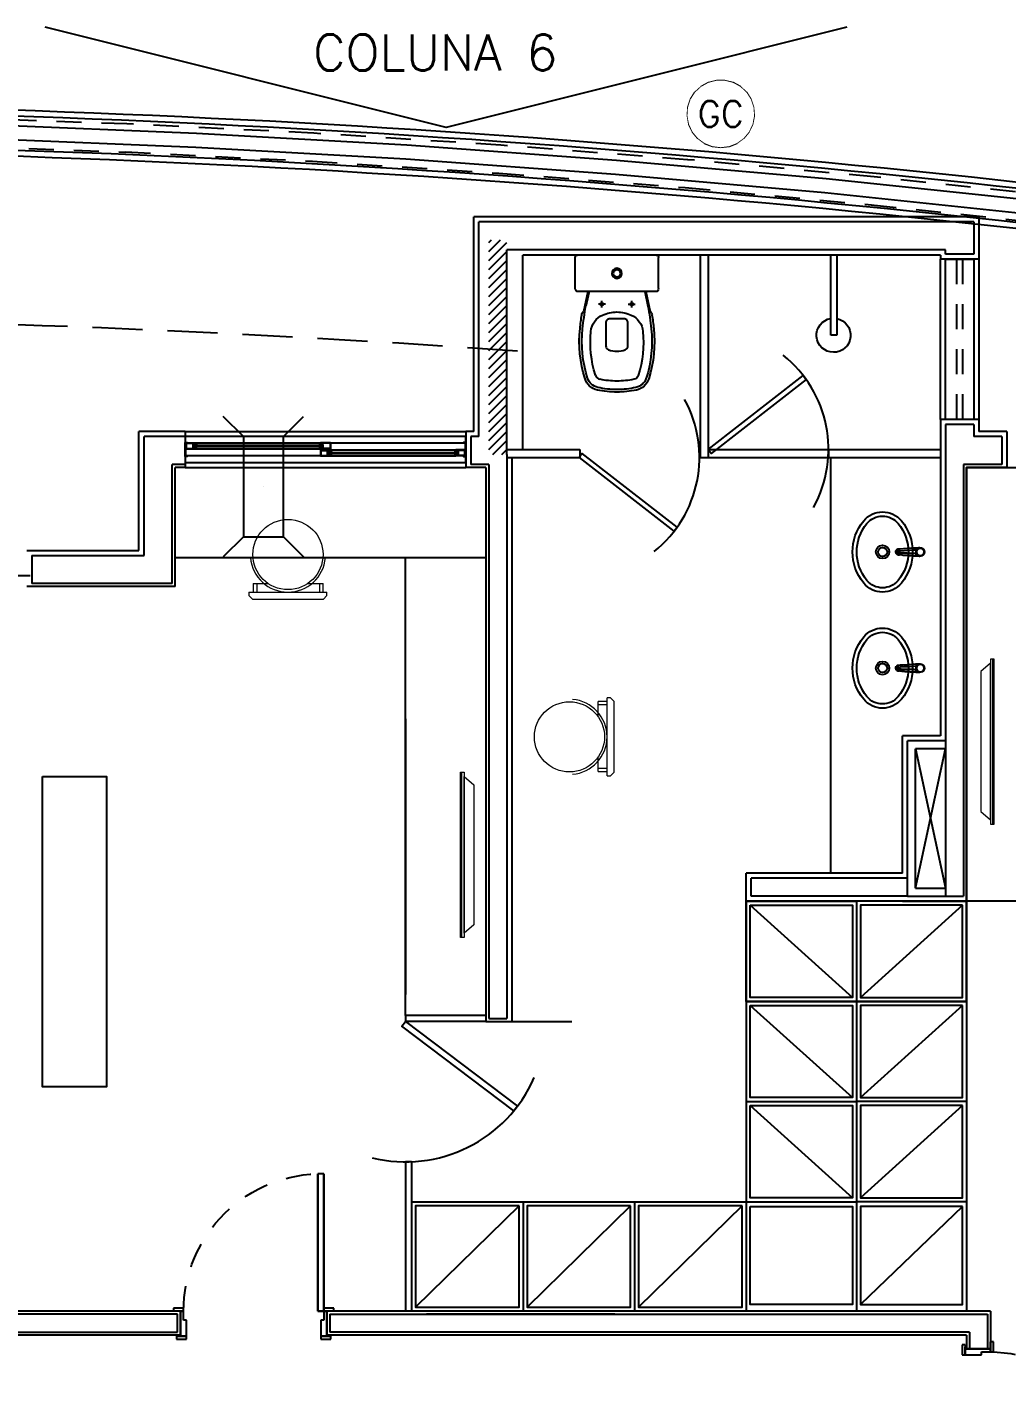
# Model space of a CAD drawing. Header units: millimetres. Extents: x 188.6 to 263.2, y 40.1 to 120.1.
# Drawn here: x 236.95 to 241.84, y 92.05 to 98.85 of the extents above; entities that cross this region are included whole.
import ezdxf
from ezdxf.enums import TextEntityAlignment as Align

# ---------------------------------------------------------------- set-up
doc = ezdxf.new("R2010")
doc.units = ezdxf.units.MM
doc.set_wipeout_variables(frame=1)
for name, pattern in [('_XREF_APTOS 605 E 606_R01$0$HIDDEN2', [0.1875, 0.125, -0.0625]), ('_XREF_APTOS 605 E 606_R01$0$XREF-TIPO$0$HIDDEN2', [0.1875, 0.125, -0.0625]), ('HIDDEN', [0.375, 0.25, -0.125]), ('HIDDEN2', [0.1875, 0.125, -0.0625])]:
    doc.linetypes.add(name, pattern=pattern)
doc.layers.add('_XREF_APTOS 605 E 606_R01$0$L-MC-LAYOUT', color=8, linetype='Continuous', lineweight=5)
for name, color, linetype in [('ARQ', 8, 'Continuous'), ('ARQ-BASE', 8, 'Continuous'), ('ESTR-PILARES', 11, 'Continuous'), ('ESTR-VIGAS', 11, 'HIDDEN2'), ('ESTRUTURA', 7, 'Continuous'), ('INC-TEXTO', 7, 'Continuous')]:
    doc.layers.add(name, color=color, linetype=linetype)
doc.styles.add('MC-ROMANS', font='romans')
doc.styles.add('ROMANS', font='ROMANS.SHX', dxfattribs={"height": 0.15})

# ---------------------------------------------------------------- blocks, each defined once
blk = doc.blocks.new('COBERTURA_29-09-2016')
at = {"layer": 'ESTR-PILARES', "linetype": 'Continuous'}
for p, q in [((31.35, 10.43), (31.25, 10.53)), ((31.55, 10.43), (31.65, 10.53)), ((31.45, 10.18), (31.45, 10.18)), ((31.35, 9.93), (31.25, 9.83)), ((31.55, 9.93), (31.65, 9.83))]:
    blk.add_line(p, q, dxfattribs=at)
blk.add_lwpolyline([(31.35, 9.93), (31.55, 9.93), (31.55, 10.43), (31.35, 10.43), (31.35, 9.93)], dxfattribs=at)
at = {"layer": 'ESTR-VIGAS'}
for points in [[(30.7678, 11.9903), (29.8347, 12.0233)], [(30.7688, 11.9903), (30.7678, 11.9903)], [(31.7015, 11.9441), (30.7688, 11.9903)], [(31.7024, 11.944), (31.7015, 11.9441)], [(32.6343, 11.8847), (31.7024, 11.944)], [(29.8297, 11.8834), (30.7629, 11.8504)], [(30.7619, 11.8505), (31.6945, 11.8043)], [(30.7619, 11.8505), (30.7629, 11.8504)], [(32.6353, 11.8846), (32.6343, 11.8847)], [(33.5662, 11.8121), (32.6353, 11.8846)], [(31.6935, 11.8043), (32.6254, 11.745)], [(31.6935, 11.8043), (31.6945, 11.8043)], [(33.5672, 11.812), (33.5662, 11.8121)], [(34.497, 11.7263), (33.5672, 11.812)], [(32.6244, 11.745), (33.5554, 11.6725)], [(32.6244, 11.745), (32.6254, 11.745)], [(34.498, 11.7262), (34.497, 11.7263)], [(35.4265, 11.6274), (34.498, 11.7262)], [(33.5544, 11.6726), (34.4842, 11.5869)], [(33.5544, 11.6726), (33.5554, 11.6725)], [(34.4832, 11.587), (35.4117, 11.4882)], [(34.4832, 11.587), (34.4842, 11.5869)]]:
    blk.add_lwpolyline(points, dxfattribs=at)
blk = doc.blocks.new('_XREF_APTOS 605 E 606_R01$0$XREF-TIPO$0$A$C433F3541')
at = {"layer": 'ARQ-BASE'}
for p, q in [((0.05, 0.14), (0.05, 0.825)), ((0.05, 0.825), (0.05, 0.14)), ((0.05, 0.825), (0.08, 0.825)), ((0.08, 0.825), (0.08, 0.14)), ((0.08, 0.14), (0.08, 0.825)), ((0, 0.155), (0.05, 0.155)), ((0, 0.14), (0, 0.155)), ((0, 0.14), (0.05, 0.14)), ((0.05, 0.14), (0.035, 0.14)), ((0.035, 0.015), (0.035, 0.14)), ((0.08, 0.14), (0.05, 0.14)), ((0.05, 0.14), (0.08, 0.14)), ((0.05, 0.14), (0.05, 0.095)), ((0.75, 0.155), (0.8, 0.155)), ((0.75, 0.14), (0.75, 0.155)), ((0.765, 0.14), (0.75, 0.14)), ((0.75, 0.095), (0.75, 0.14)), ((0.75, 0.14), (0.8, 0.14)), ((0.765, 0.14), (0.765, 0.015)), ((0.8, 0.155), (0.8, 0.14)), ((0.05, 0.095), (0.065, 0.095)), ((0.065, 0.095), (0.065, 0.015)), ((0.735, 0.095), (0.75, 0.095)), ((0.735, 0.015), (0.735, 0.095)), ((0.015, 0), (0.015, 0.015)), ((0.065, 0.015), (0.015, 0.015)), ((0.065, 0), (0.015, 0)), ((0.035, 0.015), (0.065, 0.015)), ((0.065, 0.015), (0.065, 0)), ((0.735, 0), (0.735, 0.015)), ((0.735, 0.015), (0.775, 0.015)), ((0.785, 0.015), (0.735, 0.015)), ((0.785, 0), (0.735, 0)), ((0.785, 0.015), (0.785, 0))]:
    blk.add_line(p, q, dxfattribs=at)
at = {"layer": 'ARQ-BASE', "color": 8, "linetype": '_XREF_APTOS 605 E 606_R01$0$XREF-TIPO$0$HIDDEN2'}
blk.add_arc((0.0627, 0.1378), 0.6873, 0.18482, 91.0562, dxfattribs=at)
blk = doc.blocks.new('_XREF_APTOS 605 E 606_R01$0$vasosanit')
at = {"layer": 'ARQ-BASE', "extrusion": (0, 0, -1)}
for p, q in [((217.5781, 108.4194), (217.5839, 108.4094)), ((217.6066, 108.3113), (217.5861, 108.4037)), ((217.6758, 108.3908), (217.6758, 108.3574)), ((217.8257, 108.3908), (217.8257, 108.3574)), ((217.8949, 108.3113), (217.9154, 108.4037)), ((217.9234, 108.4194), (217.9176, 108.4094)), ((217.612, 108.3113), (217.5958, 108.3838)), ((217.6941, 108.3738), (217.6592, 108.3738)), ((217.8074, 108.3738), (217.8423, 108.3738)), ((217.8895, 108.3113), (217.9057, 108.3838)), ((217.5428, 108.2963), (217.5428, 108.1404)), ((217.5578, 108.3113), (217.9436, 108.3113)), ((217.9586, 108.2963), (217.9586, 108.1404)), ((217.5548, 108.1284), (217.9466, 108.1284))]:
    blk.add_line(p, q, dxfattribs=at)
for points in [[(-217.7095, 108.6016, -0.323845), (-217.6958, 108.5826), (-217.6958, 108.4663, -0.414214), (-217.7158, 108.4463), (-217.7857, 108.4463, -0.414214), (-217.8057, 108.4663), (-217.8057, 108.5826, -0.000018), (-217.8057, 108.5826, -0.323824), (-217.792, 108.6016, -0.160379), (-217.7095, 108.6016, 0.160379)], [(-217.8221, 108.428, 0.105502), (-217.7507, 108.4128, 0.105502), (-217.6793, 108.428)]]:
    blk.add_lwpolyline(points, format="xyb", dxfattribs=at)
at = {"layer": 'ARQ-BASE'}
for centre in [(217.6758, 108.3738), (217.8257, 108.3738)]:
    blk.add_circle(centre, 0.007, dxfattribs=at)
at = {"layer": 'ARQ-BASE', "extrusion": (0, 0, -1)}
for radius in [0.025, 0.018]:
    blk.add_circle((-217.7507, 108.2199), radius, dxfattribs=at)
for centre, radius, start, end in [((-217.6707, 108.7211), 0.083, 17.51382, 77.82971), ((-217.7507, 108.3502), 0.4624, 77.83699, 90.00694), ((-217.7507, 108.3502), 0.4494, 77.83108, 90.00056), ((-217.7508, 108.3502), 0.4624, 89.99306, 102.16301), ((-217.7507, 108.3502), 0.4494, 89.99944, 102.16892), ((-217.8307, 108.7211), 0.083, 102.17029, 162.48618), ((-218.176, 108.5617), 0.6127, 353.72887, 17.51005), ((-218.1759, 108.5618), 0.5997, 353.73352, 17.5088), ((-217.6707, 108.7211), 0.07, 17.51059, 77.83198), ((-218.176, 108.5617), 0.5577, 354.6802, 17.50846), ((-217.6707, 108.7211), 0.028, 17.50659, 77.82794), ((-217.7507, 108.3502), 0.4074, 77.82907, 90.00016), ((-217.7507, 108.3502), 0.4074, 90.01189, 102.00805), ((-217.8307, 108.7211), 0.07, 102.16803, 162.48941), ((-217.3255, 108.5617), 0.5577, 162.62106, 185.3198), ((-217.3255, 108.5618), 0.5997, 162.49121, 186.26648), ((-217.3255, 108.5617), 0.6127, 162.48996, 186.27114), ((-219.0702, 108.6488), 1.5111, 351.52847, 354.17272), ((-219.0705, 108.6514), 1.4988, 349.71779, 354.04898), ((-217.7201, 108.5193), 0.0999, 294.08853, 354.67457), ((-217.7813, 108.5193), 0.0999, 185.32543, 245.91147), ((-216.431, 108.6514), 1.4988, 185.95102, 190.28221), ((-216.4294, 108.6493), 1.513, 185.84025, 188.47742), ((-217.5953, 108.4294), 0.02, 329.89809, 351.59013), ((-217.5666, 108.3994), 0.02, 149.92497, 167.63244), ((-217.9349, 108.3993), 0.0201, 12.54916, 30.10352), ((-217.9061, 108.4295), 0.02, 188.55648, 210.10796), ((-217.5578, 108.2963), 0.015, 359.99481, 90.00519), ((-217.9437, 108.2963), 0.015, 89.99481, 180.00519), ((-217.5548, 108.1404), 0.012, 270.00459, 359.99541), ((-217.9466, 108.1404), 0.012, 180.00459, 269.99541)]:
    blk.add_arc(centre, radius, start, end, dxfattribs=at)
at = {"layer": 'ARQ-BASE'}
blk.add_arc((217.8292, 108.7194), 0.03, 17.37894, 77.99195, dxfattribs=at)
blk = doc.blocks.new('_XREF_APTOS 605 E 606_R01$0$CHUVEIRO')
for p, q in [((216.39, 104.5199), (216.39, 104.9199)), ((216.39, 104.9199), (216.42, 104.9199)), ((216.42, 104.9199), (216.42, 104.5199))]:
    blk.add_line(p, q)
at = {"extrusion": (0, 0, -1)}
blk.add_ellipse((216.4058, 104.9204), major_axis=(-0.0851, 0), ratio=1, start_param=4.898771, end_param=10.827741, dxfattribs=at)
blk = doc.blocks.new('_XREF_APTOS 605 E 606_R01$0$A$C37A023DB')
at = {"layer": '_XREF_APTOS 605 E 606_R01$0$L-MC-LAYOUT', "color": 8}
blk.add_line((0.007, 0), (0.007, 0.8239), dxfattribs=at)
at = {"layer": '_XREF_APTOS 605 E 606_R01$0$L-MC-LAYOUT'}
for points in [[(0, 0), (0, 0.8239), (0.0175, 0.8239), (0.0175, 0)], [(0.0175, 0.021), (0.0175, 0.8029), (0.0665, 0.7609), (0.0665, 0.063)]]:
    blk.add_lwpolyline(points, close=True, dxfattribs=at)
blk = doc.blocks.new('_XREF_APTOS 605 E 606_R01$0$A$C4AC839CE')
at = {"layer": '_XREF_APTOS 605 E 606_R01$0$L-MC-LAYOUT'}
for p, q in [((0.0211, 0.0787), (0.0209, 0.0349)), ((0.0211, 0.0787), (0.0942, 0.0787)), ((0.0386, 0.0787), (0.0384, 0.0349)), ((0.2943, 0.0787), (0.3709, 0.0787)), ((0.3534, 0.0349), (0.3534, 0.0787)), ((0.3709, 0.0349), (0.3709, 0.0787)), ((0, 0.0349), (0.3886, 0.0349))]:
    blk.add_line(p, q, dxfattribs=at)
blk.add_lwpolyline([(0, 0.035), (0, 0.0175), (0.0175, 0), (0.3711, 0), (0.3886, 0.0175), (0.3886, 0.035)], dxfattribs=at)
blk.add_circle((0.1943, 0.2224), 0.1751, dxfattribs=at)
blk.add_arc((0.1943, 0.2224), 0.1875, 184.59885, 355.40115, dxfattribs=at)
blk = doc.blocks.new('_XREF_APTOS 605 E 606_R01$0$A$C2D591F4F')
at = {"layer": 'ARQ-BASE'}
for p, q in [((0.203, 0.1425), (0.197, 0.1425)), ((0.1865, 0.1318), (0.1865, 0.132)), ((0.2037, 0.1324), (0.1963, 0.1324)), ((0.1794, 0.0224), (0.1794, 0.0222)), ((0.1794, 0.0222), (0.1794, 0.0222)), ((0.1949, 0.0422), (0.2051, 0.0422)), ((0.1949, 0.0404), (0.1949, 0.0422)), ((0.2051, 0.0404), (0.1949, 0.0404)), ((0.2051, 0.0404), (0.2051, 0.0422)), ((0.2205, 0.0239), (0.2205, 0.0239)), ((0.2205, 0.0239), (0.2205, 0.0235))]:
    blk.add_line(p, q, dxfattribs=at)
for points in [[(0.3556, 0.3031, 0.358974), (0.0444, 0.3031, 0.471698), (0.0444, 0.1149, 0.358974), (0.3556, 0.1149, 0.471698)], [(0.3422, 0.2869, 0.358974), (0.0578, 0.2869, 0.471698), (0.0578, 0.1311, 0.358974), (0.3422, 0.1311, 0.471698)], [(0.2, 0.2315, 1), (0.2, 0.1865, 1)]]:
    blk.add_lwpolyline(points, format="xyb", close=True, dxfattribs=at)
blk.add_lwpolyline([(0.2335, 0.209, 336.274616), (0.2335, 0.2086)], format="xyb", dxfattribs=at)
for points in [[(0.1869, 0.1339, 0), (0.1869, 0.1339, 0), (0.1871, 0.1347, 0), (0.1875, 0.1356, 0), (0.1879, 0.1364, 0), (0.1885, 0.1374, 0), (0.1891, 0.1383, 0), (0.1899, 0.1391, 0), (0.1907, 0.1399, 0)], [(0.1963, 0.1324, 0), (0.1953, 0.1334, 0), (0.1943, 0.1345, 0), (0.1935, 0.1355, 0), (0.1926, 0.1365, 0), (0.192, 0.1375, 0), (0.1914, 0.1383, 0), (0.191, 0.1389, 0), (0.1907, 0.1394, 0), (0.1906, 0.1398, 0), (0.1907, 0.1399, 0)], [(0.1907, 0.1399, 0), (0.1911, 0.1402, 0), (0.1914, 0.1406, 0), (0.1918, 0.1409, 0), (0.192, 0.141, 0), (0.1921, 0.141, 0), (0.1922, 0.1411, 0), (0.1923, 0.1412, 0), (0.1923, 0.1412, 0), (0.1924, 0.1412, 0), (0.1924, 0.1413, 0), (0.1924, 0.1413, 0), (0.1924, 0.1413, 0), (0.1924, 0.1413, 0)], [(0.197, 0.1425, 0), (0.1956, 0.1424, 0), (0.1942, 0.1421, 0), (0.193, 0.1416, 0), (0.1924, 0.1413, 0)], [(0.197, 0.1425, 0), (0.197, 0.1424, 0), (0.1969, 0.1422, 0), (0.1969, 0.142, 0), (0.1969, 0.1418, 0), (0.1969, 0.1415, 0), (0.1969, 0.1411, 0), (0.1968, 0.1407, 0), (0.1968, 0.1402, 0), (0.1968, 0.1397, 0), (0.1967, 0.1392, 0), (0.1967, 0.1386, 0), (0.1966, 0.138, 0), (0.1966, 0.1374, 0), (0.1966, 0.137, 0), (0.1965, 0.1363, 0), (0.1965, 0.1355, 0), (0.1964, 0.1348, 0), (0.1964, 0.1341, 0), (0.1963, 0.1336, 0), (0.1963, 0.133, 0), (0.1963, 0.1324, 0)], [(0.199, 0.1433, 0), (0.1989, 0.1433, 0), (0.1987, 0.1432, 0), (0.1986, 0.1432, 0), (0.1984, 0.1431, 0), (0.1982, 0.1431, 0), (0.198, 0.143, 0), (0.1977, 0.1429, 0), (0.1974, 0.1428, 0), (0.197, 0.1425, 0)], [(0.202, 0.1433, 0), (0.201, 0.1434, 0), (0.2003, 0.1434, 0), (0.1995, 0.1434, 0), (0.1988, 0.1434, 0), (0.198, 0.1433, 0)], [(0.198, 0.1433, 0), (0.199, 0.1433, 0)], [(0.201, 0.1433, 0), (0.2008, 0.1433, 0), (0.2006, 0.1433, 0), (0.2005, 0.1434, 0), (0.2005, 0.1434, 0), (0.2004, 0.1434, 0), (0.2003, 0.1434, 0), (0.2002, 0.1434, 0), (0.2002, 0.1434, 0), (0.2001, 0.1434, 0), (0.2001, 0.1434, 0), (0.2, 0.1434, 0), (0.2, 0.1434, 0), (0.1999, 0.1434, 0), (0.1999, 0.1434, 0), (0.1998, 0.1434, 0), (0.1998, 0.1434, 0), (0.1996, 0.1434, 0), (0.1995, 0.1434, 0), (0.1994, 0.1433, 0), (0.1993, 0.1433, 0), (0.199, 0.1433, 0)], [(0.203, 0.1425, 0), (0.2026, 0.1427, 0), (0.2022, 0.1429, 0), (0.2018, 0.1431, 0), (0.2016, 0.1431, 0), (0.2014, 0.1432, 0), (0.2012, 0.1432, 0), (0.2011, 0.1433, 0), (0.201, 0.1433, 0), (0.201, 0.1433, 0)], [(0.201, 0.1433, 0), (0.202, 0.1433, 0), (0.202, 0.1433, 0)], [(0.2037, 0.1324, 0), (0.2036, 0.1331, 0), (0.2036, 0.1338, 0), (0.2035, 0.1346, 0), (0.2035, 0.1353, 0), (0.2034, 0.136, 0), (0.2034, 0.1366, 0), (0.2034, 0.1373, 0), (0.2033, 0.138, 0), (0.2033, 0.1386, 0), (0.2032, 0.1392, 0), (0.2032, 0.1396, 0), (0.2032, 0.14, 0), (0.2031, 0.1404, 0), (0.2031, 0.1408, 0), (0.2031, 0.1413, 0), (0.203, 0.1416, 0), (0.203, 0.1419, 0), (0.203, 0.1422, 0), (0.203, 0.1424, 0), (0.203, 0.1425, 0)], [(0.203, 0.1425, 0), (0.2044, 0.1424, 0), (0.2057, 0.1421, 0), (0.207, 0.1416, 0), (0.2075, 0.1413, 0)], [(0.2031, 0.1431, 0), (0.2035, 0.1431, 0), (0.204, 0.1429, 0), (0.2045, 0.1427, 0), (0.205, 0.1426, 0), (0.2055, 0.1424, 0), (0.206, 0.1421, 0), (0.2066, 0.1418, 0), (0.207, 0.1416, 0)], [(0.2037, 0.1324, 0), (0.204, 0.1327, 0), (0.2044, 0.1331, 0), (0.2048, 0.1335, 0), (0.2051, 0.134, 0), (0.2055, 0.1344, 0), (0.2059, 0.1348, 0), (0.2063, 0.1352, 0), (0.2066, 0.1357, 0), (0.207, 0.1361, 0), (0.2073, 0.1365, 0), (0.2076, 0.1369, 0), (0.2079, 0.1373, 0), (0.2082, 0.1377, 0), (0.2084, 0.138, 0), (0.2087, 0.1383, 0), (0.2088, 0.1386, 0), (0.209, 0.1389, 0), (0.2091, 0.1391, 0), (0.2092, 0.1393, 0), (0.2093, 0.1395, 0), (0.2093, 0.1396, 0), (0.2093, 0.1397, 0), (0.2093, 0.1398, 0), (0.2093, 0.1399, 0)], [(0.2093, 0.1399, 0), (0.2101, 0.1391, 0), (0.2108, 0.1382, 0), (0.2115, 0.1373, 0), (0.212, 0.1364, 0), (0.2124, 0.1357, 0), (0.2127, 0.1351, 0), (0.2129, 0.1344, 0), (0.213, 0.1342, 0)], [(0.1794, 0.0225, 0), (0.1805, 0.0438, 0), (0.1818, 0.0651, 0), (0.1832, 0.0864, 0), (0.1844, 0.1039, 0), (0.1857, 0.1215, 0), (0.1863, 0.1302, 0), (0.1864, 0.1312, 0), (0.1864, 0.1316, 0), (0.1865, 0.1318, 0)], [(0.1865, 0.132, 0), (0.1865, 0.132, 0), (0.1865, 0.1325, 0), (0.1866, 0.1329, 0), (0.1867, 0.1334, 0), (0.1869, 0.1339, 0), (0.1869, 0.1339, 0)], [(0.1963, 0.1324, 0), (0.196, 0.132, 0), (0.1957, 0.1317, 0), (0.1954, 0.1314, 0), (0.1952, 0.131, 0), (0.1951, 0.1307, 0), (0.1949, 0.1303, 0), (0.1948, 0.1298, 0), (0.1947, 0.1293, 0), (0.1946, 0.1287, 0), (0.1946, 0.1281, 0), (0.1939, 0.1194, 0), (0.1926, 0.1019, 0), (0.1914, 0.0844, 0), (0.1901, 0.063, 0), (0.1888, 0.0415, 0)], [(0.2079, 0.0421, 0), (0.2078, 0.0453, 0), (0.2077, 0.0486, 0), (0.2076, 0.0522, 0), (0.2075, 0.056, 0), (0.2075, 0.0595, 0), (0.2074, 0.0631, 0), (0.2074, 0.0642, 0), (0.2073, 0.0652, 0), (0.2073, 0.0662, 0), (0.2073, 0.0672, 0), (0.2073, 0.0682, 0), (0.2072, 0.0739, 0), (0.2071, 0.0795, 0), (0.2071, 0.0806, 0), (0.207, 0.0817, 0), (0.207, 0.0828, 0), (0.207, 0.0839, 0), (0.207, 0.0851, 0), (0.2069, 0.0862, 0), (0.2069, 0.0873, 0), (0.2069, 0.0884, 0), (0.2068, 0.0922, 0), (0.2067, 0.0959, 0), (0.2066, 0.0994, 0), (0.2065, 0.1029, 0), (0.2064, 0.1057, 0), (0.2063, 0.1085, 0), (0.2063, 0.1092, 0), (0.2062, 0.1099, 0), (0.2062, 0.1106, 0), (0.2062, 0.1113, 0), (0.2061, 0.112, 0), (0.2061, 0.1127, 0), (0.206, 0.1148, 0), (0.2059, 0.1168, 0), (0.2058, 0.1189, 0), (0.2057, 0.1209, 0), (0.2056, 0.1229, 0), (0.2055, 0.1248, 0), (0.2055, 0.1252, 0), (0.2054, 0.1256, 0), (0.2054, 0.126, 0), (0.2054, 0.1264, 0), (0.2054, 0.1267, 0), (0.2053, 0.1271, 0), (0.2053, 0.1275, 0), (0.2053, 0.1278, 0), (0.2053, 0.1282, 0), (0.2052, 0.1286, 0), (0.2052, 0.1289, 0), (0.2052, 0.1292, 0), (0.2052, 0.1294, 0), (0.2051, 0.1296, 0), (0.2051, 0.1298, 0), (0.2051, 0.13, 0), (0.205, 0.1302, 0), (0.205, 0.1303, 0), (0.2049, 0.1305, 0), (0.2049, 0.1306, 0), (0.2047, 0.131, 0), (0.2045, 0.1313, 0), (0.2043, 0.1316, 0), (0.2041, 0.1318, 0), (0.2039, 0.1321, 0), (0.2037, 0.1324, 0)], [(0.213, 0.1342, 0), (0.213, 0.1339, 0), (0.2132, 0.1334, 0), (0.2133, 0.1329, 0), (0.2133, 0.1326, 0), (0.2133, 0.1325, 0), (0.2134, 0.1325, 0), (0.2134, 0.1324, 0), (0.2134, 0.1324, 0), (0.2134, 0.1324, 0), (0.2134, 0.1324, 0), (0.2134, 0.1324, 0), (0.2134, 0.1324, 0), (0.2134, 0.1324, 0), (0.2134, 0.1324, 0), (0.2134, 0.1324, 0), (0.2135, 0.1312, 0), (0.2136, 0.1304, 0), (0.2136, 0.1297, 0), (0.2137, 0.1289, 0), (0.2138, 0.1282, 0), (0.2138, 0.1275, 0), (0.2139, 0.1268, 0), (0.2139, 0.1263, 0), (0.214, 0.1257, 0), (0.214, 0.1251, 0), (0.214, 0.1247, 0)], [(0.2149, 0.1134, 0), (0.2149, 0.1126, 0), (0.215, 0.1121, 0), (0.215, 0.1117, 0), (0.2151, 0.1111, 0), (0.2151, 0.1106, 0), (0.2151, 0.1101, 0), (0.2152, 0.1098, 0), (0.2152, 0.1095, 0), (0.2152, 0.1092, 0), (0.2153, 0.1076, 0), (0.2154, 0.1059, 0), (0.2156, 0.104, 0), (0.2157, 0.1022, 0), (0.2158, 0.1002, 0), (0.216, 0.0982, 0), (0.2161, 0.0964, 0), (0.2162, 0.0947, 0), (0.2163, 0.0929, 0), (0.2165, 0.0911, 0), (0.2165, 0.0906, 0), (0.2165, 0.09, 0), (0.2165, 0.0899, 0), (0.2165, 0.0898, 0), (0.2166, 0.0896, 0), (0.2166, 0.0894, 0), (0.2166, 0.089, 0), (0.2166, 0.0884, 0), (0.2167, 0.0876, 0), (0.2168, 0.0868, 0), (0.2168, 0.0866, 0)], [(0.2168, 0.0866, 0), (0.2168, 0.0858, 0), (0.2169, 0.0846, 0), (0.217, 0.0838, 0), (0.217, 0.0829, 0), (0.217, 0.0826, 0), (0.217, 0.0824, 0), (0.2171, 0.0821, 0), (0.2171, 0.0818, 0), (0.2171, 0.0816, 0), (0.2171, 0.0813, 0), (0.2173, 0.0785, 0), (0.2175, 0.0759, 0), (0.2176, 0.0734, 0), (0.2178, 0.0711, 0), (0.2179, 0.0697, 0), (0.218, 0.068, 0), (0.2181, 0.0663, 0), (0.2182, 0.0647, 0), (0.2183, 0.0631, 0), (0.2185, 0.0596, 0), (0.2187, 0.0561, 0), (0.2189, 0.0527, 0), (0.2191, 0.0491, 0), (0.2195, 0.0426, 0), (0.2198, 0.0362, 0), (0.2202, 0.03, 0), (0.2205, 0.0239, 0)], [(0.1794, 0.0225, 0), (0.1794, 0.0225, 0), (0.1794, 0.0225, 0), (0.1794, 0.0225, 0), (0.1794, 0.0225, 0), (0.1794, 0.0225, 0), (0.1794, 0.0225, 0), (0.1794, 0.0225, 0), (0.1794, 0.0226, 0), (0.1794, 0.0226, 0), (0.1794, 0.0227, 0), (0.1794, 0.0227, 0), (0.1794, 0.0229, 0), (0.1795, 0.0238, 0), (0.1796, 0.0247, 0), (0.18, 0.0284, 0), (0.1806, 0.0321, 0), (0.1811, 0.0348, 0)], [(0.1811, 0.0348, 0), (0.1813, 0.0357, 0), (0.1816, 0.0366, 0), (0.1819, 0.0374, 0), (0.1824, 0.0382, 0), (0.1827, 0.0387, 0), (0.183, 0.0392, 0), (0.1833, 0.0395, 0), (0.1836, 0.0397, 0), (0.1839, 0.04, 0), (0.1842, 0.0402, 0), (0.1846, 0.0404, 0), (0.1849, 0.0405, 0), (0.1852, 0.0406, 0), (0.1854, 0.0407, 0), (0.1858, 0.0408, 0), (0.1864, 0.0409, 0), (0.1869, 0.041, 0), (0.1873, 0.041, 0), (0.1877, 0.0411, 0), (0.1881, 0.0412, 0), (0.1883, 0.0413, 0), (0.1885, 0.0413, 0), (0.1886, 0.0414, 0), (0.1888, 0.0415, 0)], [(0.1814, 0.0297, 0), (0.1818, 0.0308, 0), (0.1819, 0.0321, 0), (0.1816, 0.0334, 0), (0.1811, 0.0348, 0)], [(0.1896, 0.0382, 0), (0.1885, 0.0376, 0), (0.1871, 0.0365, 0), (0.1857, 0.0354, 0), (0.1848, 0.0345, 0), (0.184, 0.0336, 0), (0.1833, 0.0328, 0), (0.1827, 0.0319, 0), (0.182, 0.0308, 0), (0.1814, 0.0297, 0)], [(0.1888, 0.0415, 0), (0.1903, 0.0418, 0), (0.1918, 0.0421, 0), (0.1933, 0.0422, 0), (0.1949, 0.0422, 0)], [(0.1896, 0.0382, 0), (0.1892, 0.0401, 0), (0.1888, 0.0415, 0)], [(0.2177, 0.0314, 0), (0.2172, 0.0321, 0), (0.2165, 0.033, 0), (0.2158, 0.034, 0), (0.2148, 0.035, 0), (0.2138, 0.0359, 0), (0.2126, 0.0369, 0), (0.2113, 0.0377, 0), (0.2104, 0.0382, 0), (0.2095, 0.0387, 0), (0.2086, 0.0392, 0), (0.2076, 0.0396, 0)], [(0.2079, 0.0421, 0), (0.2079, 0.0421, 0), (0.2081, 0.0421, 0), (0.2083, 0.0421, 0), (0.2085, 0.042, 0), (0.2088, 0.0421, 0), (0.2091, 0.0421, 0), (0.2099, 0.0422, 0), (0.2107, 0.0424, 0), (0.2112, 0.0425, 0), (0.2117, 0.0425, 0), (0.2121, 0.0426, 0), (0.2124, 0.0426, 0), (0.2128, 0.0426, 0), (0.213, 0.0425, 0), (0.2133, 0.0425, 0), (0.2136, 0.0424, 0), (0.2139, 0.0424, 0), (0.2142, 0.0423, 0), (0.2146, 0.0421, 0), (0.215, 0.0419, 0), (0.2152, 0.0417, 0), (0.2154, 0.0416, 0), (0.2158, 0.0412, 0), (0.2161, 0.0409, 0), (0.2164, 0.0405, 0), (0.2167, 0.0401, 0), (0.2171, 0.0394, 0), (0.2174, 0.0387, 0), (0.2176, 0.0381, 0), (0.2179, 0.0375, 0)], [(0.2177, 0.0314, 0), (0.2172, 0.0325, 0), (0.217, 0.0338, 0), (0.2171, 0.0352, 0), (0.2175, 0.0366, 0), (0.2179, 0.0375, 0)], [(0.2179, 0.0375, 0), (0.2186, 0.0348, 0), (0.2193, 0.032, 0), (0.2199, 0.0284, 0), (0.2202, 0.0264, 0), (0.2204, 0.0252, 0), (0.2204, 0.0245, 0), (0.2204, 0.0242, 0), (0.2204, 0.0242, 0), (0.2205, 0.0241, 0), (0.2205, 0.024, 0), (0.2205, 0.024, 0), (0.2205, 0.0239, 0), (0.2205, 0.0239, 0), (0.2205, 0.0239, 0), (0.2205, 0.0239, 0), (0.2205, 0.0239, 0), (0.2205, 0.0239, 0)]]:
    blk.add_polyline3d(points, dxfattribs=at)
blk.add_circle((0.2, 0.0206), 0.0191, dxfattribs=at)
for centre, radius, start, end in [((0.1998, 0.1299), 0.0136, 102.40009, 123.03323), ((0.1992, 0.1325), 0.0109, 96.44562, 102.36143), ((0.2007, 0.1325), 0.0109, 77.22833, 83.09632), ((0.2001, 0.13), 0.0135, 47.24072, 56.8896), ((-2.8004, -0.1088), 3.0235, 4.21554, 4.42916), ((0.2, 0.0206), 0.0207, 180, 31.20826), ((0.2, 0.0206), 0.0207, 154.10447, 180), ((0.2, 0.0206), 0.0204, 104.46664, 75.53336), ((0.2, 0.0206), 0.0195, 0, 180), ((0.2, 0.0206), 0.0195, 90, 180), ((0.2, 0.0206), 0.0195, 180, 0), ((0.1999, 0.0205), 0.0205, 104.0619, 120.00272), ((0.2, 0.0206), 0.0195, 0, 90), ((0.2052, 0.0157), 0.0265, 84.04055, 90.13401), ((0.2001, 0.0205), 0.0205, 68.47374, 75.93241), ((0.7771, -0.0201), 0.5726, 173.75954, 174.01498)]:
    blk.add_arc(centre, radius, start, end, dxfattribs=at)
blk = doc.blocks.new('_XREF_APTOS 605 E 606_R01$0$A$C433F3541')
at = {"layer": 'ARQ-BASE'}
for p, q in [((0.05, 0.14), (0.05, 0.825)), ((0.05, 0.825), (0.05, 0.14)), ((0.05, 0.825), (0.08, 0.825)), ((0.08, 0.825), (0.08, 0.14)), ((0.08, 0.14), (0.08, 0.825)), ((0, 0.155), (0.05, 0.155)), ((0, 0.14), (0, 0.155)), ((0, 0.14), (0.05, 0.14)), ((0.05, 0.14), (0.035, 0.14)), ((0.035, 0.015), (0.035, 0.14)), ((0.08, 0.14), (0.05, 0.14)), ((0.05, 0.14), (0.08, 0.14)), ((0.05, 0.14), (0.05, 0.095)), ((0.75, 0.155), (0.8, 0.155)), ((0.75, 0.14), (0.75, 0.155)), ((0.765, 0.14), (0.75, 0.14)), ((0.75, 0.095), (0.75, 0.14)), ((0.75, 0.14), (0.8, 0.14)), ((0.765, 0.14), (0.765, 0.015)), ((0.8, 0.155), (0.8, 0.14)), ((0.05, 0.095), (0.065, 0.095)), ((0.065, 0.095), (0.065, 0.015)), ((0.735, 0.095), (0.75, 0.095)), ((0.735, 0.015), (0.735, 0.095)), ((0.015, 0), (0.015, 0.015)), ((0.065, 0.015), (0.015, 0.015)), ((0.065, 0), (0.015, 0)), ((0.035, 0.015), (0.065, 0.015)), ((0.065, 0.015), (0.065, 0)), ((0.735, 0), (0.735, 0.015)), ((0.735, 0.015), (0.775, 0.015)), ((0.785, 0.015), (0.735, 0.015)), ((0.785, 0), (0.735, 0)), ((0.785, 0.015), (0.785, 0))]:
    blk.add_line(p, q, dxfattribs=at)
at = {"layer": 'ARQ-BASE', "color": 8, "linetype": '_XREF_APTOS 605 E 606_R01$0$HIDDEN2'}
blk.add_arc((0.0627, 0.1378), 0.6873, 0.18482, 91.0562, dxfattribs=at)
blk = doc.blocks.new('A$C0BE265FA')
at = {"layer": 'ARQ-BASE'}
h = blk.add_hatch(dxfattribs=at)
h.set_pattern_fill('ANSI31', color=256, scale=0.01)
h.set_pattern_definition([(45, (-2161.025485, -1496.791672), (-0.0224506403, 0.0224506403), [])])
h.paths.add_polyline_path([(28.02, 9.8951), (27.93, 9.8951), (27.93, 8.8251), (28.02, 8.8251)])
at = {"layer": 'ARQ'}
blk.add_lwpolyline([(29.7174, 10.9565), (27.7174, 10.4565), (25.7174, 10.9565)], dxfattribs=at)
blk.add_lwpolyline([(29.7174, 10.9565), (27.7174, 10.4565), (25.7174, 10.9565)], dxfattribs=at)
at = {"layer": 'ARQ-BASE'}
for p, q in [((27.855, 8.9401), (27.855, 10.0101)), ((30.375, 10.0101), (27.855, 10.0101)), ((30.375, 10.0101), (30.375, 9.8)), ((27.88, 8.915), (27.88, 9.9851)), ((30.35, 9.9851), (27.88, 9.9851)), ((30.35, 9.9851), (30.35, 9.825)), ((28.02, 8.8251), (28.02, 9.8451)), ((30.21, 9.8451), (28.02, 9.8451)), ((28.0999, 8.85), (28.0999, 9.8201)), ((30.185, 9.8201), (28.0999, 9.8201)), ((28.9849, 9.8201), (28.9849, 8.81)), ((29.0249, 9.8201), (29.0249, 8.81)), ((30.185, 9.8201), (30.185, 9.8)), ((30.185, 9), (30.185, 9.8)), ((30.375, 9.8), (30.185, 9.8)), ((30.21, 9.825), (30.21, 9.8451)), ((30.35, 9.825), (30.21, 9.825)), ((30.375, 9.8), (30.375, 8.94)), ((30.185, 9), (30.185, 7.42)), ((30.375, 9), (30.185, 9)), ((26.415, 8.9401, 0.0005), (26.185, 8.9401, 0.0001)), ((26.185, 8.3451), (26.185, 8.9401)), ((26.415, 8.9151, 0.0005), (26.21, 8.9151)), ((26.21, 8.3201), (26.21, 8.9151)), ((26.415, 8.9401), (26.415, 8.7601, 0.0005)), ((26.415, 8.9401), (27.8152, 8.9401)), ((27.8152, 8.915, 0.0003), (26.415, 8.915, 0.0003)), ((26.415, 8.915, 0.0003), (26.415, 8.7851, 0.0003)), ((27.855, 8.9401), (27.8152, 8.9401)), ((27.8152, 8.9401), (27.8152, 8.7601)), ((27.8152, 8.7851, 0.0003), (27.8152, 8.915, 0.0003)), ((27.8402, 8.9151), (27.8402, 8.7751)), ((27.88, 8.915), (27.8402, 8.915)), ((30.21, 8.975), (30.21, 7.355)), ((30.35, 8.975), (30.21, 8.975)), ((30.35, 8.975), (30.35, 8.9151)), ((30.49, 8.9151), (30.35, 8.9151)), ((30.515, 8.94), (30.375, 8.94)), ((30.49, 8.9151), (30.49, 8.7751)), ((30.515, 8.94), (30.515, 8.7601)), ((26.4182, 8.8831, 0.0003), (26.4687, 8.8831, 0.0003)), ((26.4182, 8.8831, 0.0003), (26.4182, 8.8531, 0.0003)), ((26.4182, 8.8531, 0.0003), (27.0902, 8.8531, 0.0003)), ((26.4182, 8.8531, 0.0003), (26.4567, 8.8531, 0.0003)), ((26.4202, 8.8811, 0.0003), (26.4202, 8.8551, 0.0003)), ((26.4202, 8.8811, 0.0003), (26.4667, 8.8811, 0.0003)), ((26.4202, 8.8551, 0.0003), (26.4547, 8.8551, 0.0003)), ((26.4667, 8.8751, 0.0003), (26.4547, 8.8751, 0.0003)), ((26.4547, 8.8551, 0.0003), (26.4547, 8.8751, 0.0003)), ((26.4687, 8.8731, 0.0003), (26.4567, 8.8731, 0.0003)), ((26.4567, 8.8531, 0.0003), (26.4567, 8.8731, 0.0003)), ((26.4687, 8.8631, 0.0003), (26.4567, 8.8631, 0.0003)), ((26.4577, 8.8711, 0.0003), (27.1012, 8.8711, 0.0003)), ((26.4577, 8.8711, 0.0003), (26.4577, 8.8651, 0.0003)), ((26.4577, 8.8651, 0.0003), (27.1012, 8.8651, 0.0003)), ((26.4587, 8.8551, 0.0003), (26.4587, 8.8611, 0.0003)), ((26.4667, 8.8611, 0.0003), (26.4587, 8.8611, 0.0003)), ((26.4587, 8.8551, 0.0003), (26.4667, 8.8551, 0.0003)), ((26.4667, 8.8751, 0.0003), (26.4667, 8.8811, 0.0003)), ((26.4667, 8.8551, 0.0003), (26.4667, 8.8611, 0.0003)), ((26.4687, 8.8831, 0.0003), (27.0902, 8.8831, 0.0003)), ((26.4687, 8.8731, 0.0003), (26.4687, 8.8831, 0.0003)), ((26.4687, 8.8531, 0.0003), (26.4687, 8.8631, 0.0003)), ((27.1402, 8.8831, 0.0003), (27.0902, 8.8831, 0.0003)), ((27.0902, 8.8731, 0.0003), (27.0902, 8.8831, 0.0003)), ((27.0902, 8.8731, 0.0003), (27.1022, 8.8731, 0.0003)), ((27.0902, 8.8631, 0.0003), (27.1022, 8.8631, 0.0003)), ((27.0902, 8.8531, 0.0003), (27.0902, 8.8631, 0.0003)), ((27.1402, 8.8531, 0.0003), (27.0902, 8.8531, 0.0003)), ((27.0902, 8.8471, 0.0003), (27.1402, 8.8471, 0.0003)), ((27.0902, 8.8471, 0.0003), (27.0902, 8.8171, 0.0003)), ((27.1382, 8.8811, 0.0003), (27.0922, 8.8811, 0.0003)), ((27.0922, 8.8751, 0.0003), (27.0922, 8.8811, 0.0003)), ((27.0922, 8.8751, 0.0003), (27.1042, 8.8751, 0.0003)), ((27.0922, 8.8611, 0.0003), (27.1002, 8.8611, 0.0003)), ((27.0922, 8.8551, 0.0003), (27.0922, 8.8611, 0.0003)), ((27.1002, 8.8551, 0.0003), (27.0922, 8.8551, 0.0003)), ((27.1002, 8.8551, 0.0003), (27.1002, 8.8611, 0.0003)), ((27.1012, 8.8711, 0.0003), (27.1012, 8.8651, 0.0003)), ((27.1022, 8.8531, 0.0003), (27.1022, 8.8731, 0.0003)), ((27.1042, 8.8551, 0.0003), (27.1042, 8.8751, 0.0003)), ((27.1382, 8.8551, 0.0003), (27.1042, 8.8551, 0.0003)), ((27.1382, 8.8811, 0.0003), (27.1382, 8.8551, 0.0003)), ((27.1402, 8.8831, 0.0003), (27.813, 8.8831, 0.0003)), ((27.1402, 8.8831, 0.0003), (27.1402, 8.8531, 0.0003)), ((27.1402, 8.8471, 0.0003), (27.7652, 8.8471, 0.0003)), ((27.1402, 8.8371, 0.0003), (27.1402, 8.8471, 0.0003)), ((27.8122, 8.8471, 0.0003), (27.7652, 8.8471, 0.0003)), ((27.7652, 8.8371, 0.0003), (27.7652, 8.8471, 0.0003)), ((27.8122, 8.8171, 0.0003), (27.8122, 8.8471, 0.0003)), ((28.02, 8.85), (28.3849, 8.85)), ((28.3849, 8.85), (28.3849, 8.81)), ((29.0249, 8.85), (29.6249, 8.85)), ((29.6249, 8.85), (30.185, 8.85)), ((29.6249, 8.85), (29.6249, 8.81)), ((26.415, 8.7851, 0.0003), (27.8152, 8.7851, 0.0003)), ((27.0902, 8.8171, 0.0003), (26.417, 8.8171, 0.0003)), ((27.0902, 8.8171, 0.0003), (27.1402, 8.8171, 0.0003)), ((27.0922, 8.8451, 0.0003), (27.1382, 8.8451, 0.0003)), ((27.0922, 8.8451, 0.0003), (27.0922, 8.8191, 0.0003)), ((27.0922, 8.8191, 0.0003), (27.1262, 8.8191, 0.0003)), ((27.1382, 8.8391, 0.0003), (27.1262, 8.8391, 0.0003)), ((27.1262, 8.8191, 0.0003), (27.1262, 8.8391, 0.0003)), ((27.1282, 8.8171, 0.0003), (27.1282, 8.8371, 0.0003)), ((27.1402, 8.8371, 0.0003), (27.1282, 8.8371, 0.0003)), ((27.1402, 8.8271, 0.0003), (27.1282, 8.8271, 0.0003)), ((27.1292, 8.8351, 0.0003), (27.7762, 8.8351, 0.0003)), ((27.1292, 8.8351, 0.0003), (27.1292, 8.8291, 0.0003)), ((27.1292, 8.8291, 0.0003), (27.7762, 8.8291, 0.0003)), ((27.1302, 8.8191, 0.0003), (27.1302, 8.8251, 0.0003)), ((27.1382, 8.8251, 0.0003), (27.1302, 8.8251, 0.0003)), ((27.1302, 8.8191, 0.0003), (27.1382, 8.8191, 0.0003)), ((27.1382, 8.8391, 0.0003), (27.1382, 8.8451, 0.0003)), ((27.1382, 8.8191, 0.0003), (27.1382, 8.8251, 0.0003)), ((27.1402, 8.8171, 0.0003), (27.1402, 8.8271, 0.0003)), ((27.1402, 8.8171, 0.0003), (27.7652, 8.8171, 0.0003)), ((27.7652, 8.8371, 0.0003), (27.7772, 8.8371, 0.0003)), ((27.7652, 8.8171, 0.0003), (27.7652, 8.8271, 0.0003)), ((27.7652, 8.8271, 0.0003), (27.7772, 8.8271, 0.0003)), ((27.8122, 8.8171, 0.0003), (27.7652, 8.8171, 0.0003)), ((27.8102, 8.8451, 0.0003), (27.7672, 8.8451, 0.0003)), ((27.7672, 8.8391, 0.0003), (27.7672, 8.8451, 0.0003)), ((27.7672, 8.8391, 0.0003), (27.7792, 8.8391, 0.0003)), ((27.7672, 8.8191, 0.0003), (27.7672, 8.8251, 0.0003)), ((27.7672, 8.8251, 0.0003), (27.7752, 8.8251, 0.0003)), ((27.7752, 8.8191, 0.0003), (27.7672, 8.8191, 0.0003)), ((27.7752, 8.8191, 0.0003), (27.7752, 8.8251, 0.0003)), ((27.7762, 8.8351, 0.0003), (27.7762, 8.8291, 0.0003)), ((27.7772, 8.8171, 0.0003), (27.7772, 8.8371, 0.0003)), ((27.7792, 8.8191, 0.0003), (27.7792, 8.8391, 0.0003)), ((27.8102, 8.8191, 0.0003), (27.7792, 8.8191, 0.0003)), ((27.8102, 8.8191, 0.0003), (27.8102, 8.8451, 0.0003)), ((28.02, 8.8251), (28.02, 6.0103)), ((28.02, 8.81), (28.3849, 8.81)), ((28.045, 8.81), (28.045, 5.9953)), ((28.9849, 8.81), (29.0249, 8.81)), ((29.0249, 8.81), (29.6249, 8.81)), ((29.6249, 8.81), (30.185, 8.81)), ((29.635, 8.81), (29.635, 6.7353)), ((26.415, 8.7751, 0.0005), (26.35, 8.7751, 0.0005)), ((26.35, 8.1801), (26.35, 8.7751)), ((26.415, 8.7601, 0.0005), (26.365, 8.7601, 0.0005)), ((26.365, 8.1651), (26.365, 8.7601)), ((26.415, 8.7601, 0.0005), (27.8152, 8.76, 0.0005)), ((27.915, 8.7601), (27.8152, 8.7601)), ((27.93, 8.7751), (27.8402, 8.7751)), ((27.915, 8.7601), (27.915, 5.9953)), ((27.93, 8.7751), (27.93, 6.0103)), ((30.49, 8.7751), (30.3, 8.7751)), ((30.3, 8.7751), (30.3, 6.6203)), ((30.515, 8.7601), (30.315, 8.7601)), ((30.315, 8.7601), (30.315, 6.5953)), ((25.6253, 8.3451), (26.185, 8.3451)), ((25.6503, 8.3201), (26.21, 8.3201)), ((25.6503, 8.3201), (25.6503, 8.1801)), ((26.365, 8.3101), (27.515, 8.3101)), ((25.6413, 8.2196), (23.6453, 8.2196)), ((26.365, 8.1651), (25.6253, 8.1651)), ((26.35, 8.1801), (25.6503, 8.1801)), ((27.515, 7.5052), (27.515, 6.1301)), ((30.185, 7.42), (29.995, 7.42)), ((29.995, 6.7353), (29.995, 7.42)), ((30.21, 7.395), (30.02, 7.395)), ((30.02, 6.6203), (30.02, 7.395)), ((30.21, 7.355), (30.06, 7.355)), ((30.06, 7.355), (30.2092, 6.6603)), ((30.06, 6.6603), (30.2089, 7.355)), ((30.06, 6.6603), (30.06, 7.355)), ((30.21, 7.355), (30.21, 6.6203)), ((29.995, 6.7353), (29.215, 6.7353)), ((29.215, 6.5953), (29.215, 6.7353)), ((30.02, 6.7103), (29.24, 6.7103)), ((29.24, 6.6203), (29.24, 6.7103)), ((30.02, 6.6203), (29.24, 6.6203)), ((30.02, 6.6203), (30.21, 6.6203)), ((30.06, 6.6603), (30.21, 6.6603)), ((30.21, 6.6203), (30.3, 6.6203)), ((29.215, 6.5953), (29.765, 6.5953)), ((29.215, 6.5953), (29.215, 4.55)), ((30.315, 6.5953), (29.215, 6.5953)), ((29.235, 6.5753), (29.745, 6.1153)), ((29.765, 6.5953), (29.765, 4.55)), ((30.315, 6.5953), (29.765, 6.5953)), ((29.765, 6.5953), (29.765, 4.55)), ((30.295, 6.5753), (29.785, 6.1153)), ((29.995, 6.5953), (30.315, 6.5953)), ((30.315, 6.5953), (30.315, 4.55)), ((29.215, 6.0953), (29.765, 6.0953)), ((29.235, 6.0753), (29.745, 5.6153)), ((30.315, 6.0953), (29.765, 6.0953)), ((30.295, 6.0753), (29.785, 5.6153)), ((27.915, 6.0253), (27.515, 6.0253)), ((27.515, 6.0253), (27.515, 5.9953)), ((27.915, 5.9953), (27.515, 5.9953)), ((27.915, 5.9953), (28.045, 5.9953)), ((27.93, 6.0103), (28.02, 6.0103)), ((28.045, 5.9953), (28.345, 5.9953)), ((29.215, 5.5953), (29.765, 5.5953)), ((30.315, 5.5953), (29.765, 5.5953)), ((29.235, 5.5753), (29.745, 5.1153)), ((30.295, 5.5753), (29.785, 5.1153)), ((27.545, 5.2953), (27.515, 5.2953)), ((27.515, 5.2953), (27.515, 4.55)), ((27.545, 5.2953), (27.545, 4.55)), ((27.545, 5.0953), (29.765, 5.0953)), ((28.0817, 5.0753), (27.565, 4.57)), ((28.1017, 5.0953), (28.1017, 4.55)), ((28.6383, 5.0753), (28.1217, 4.57)), ((28.6583, 5.0953), (28.6583, 4.55)), ((29.195, 5.0753), (28.6783, 4.57)), ((29.215, 5.0953), (29.215, 4.55)), ((30.315, 5.0953), (29.765, 5.0953)), ((30.295, 5.0727), (29.785, 4.5827)), ((26.3775, 4.535), (23.4999, 4.535)), ((26.4075, 4.55), (23.5149, 4.55)), ((26.3775, 4.445), (26.3775, 4.535)), ((26.3925, 4.43), (26.3925, 4.55)), ((30.4334, 4.55), (27.1225, 4.55)), ((27.1225, 4.55), (27.1225, 4.43)), ((27.1375, 4.535), (30.4184, 4.535)), ((27.1375, 4.535), (27.1375, 4.445)), ((28.56, 4.535), (27.62, 4.535)), ((28.56, 4.535), (27.62, 4.535)), ((30.4184, 4.535), (30.4184, 4.361)), ((30.4334, 4.55), (30.4334, 4.361)), ((24.7049, 4.445), (26.3775, 4.445)), ((26.3925, 4.43), (24.7199, 4.43)), ((30.3134, 4.43), (27.1225, 4.43)), ((30.3284, 4.445), (27.1375, 4.445)), ((30.3134, 4.43), (30.3134, 4.361)), ((30.3284, 4.445), (30.3284, 4.361)), ((30.3134, 4.361), (30.4334, 4.361))]:
    blk.add_line(p, q, dxfattribs=at)
at = {"layer": 'ARQ-BASE', "linetype": '_XREF_APTOS 605 E 606_R01$0$XREF-TIPO$0$HIDDEN2'}
for p, q in [((30.2652, 9), (30.2652, 9.8)), ((30.2952, 9), (30.2952, 9.8))]:
    blk.add_line(p, q, dxfattribs=at)
at = {"layer": 'ARQ-BASE', "flags": 128}
for points in [[(32.5776, 9.8456), (31.7009, 9.9645), (30.6585, 10.0902), (29.6142, 10.1994), (28.5683, 10.2918), (27.521, 10.3676), (26.4727, 10.4266), (25.4235, 10.469), (24.3738, 10.4946), (23.3239, 10.5034), (22.2739, 10.4955), (21.2242, 10.4708), (20.175, 10.4294), (19.1266, 10.3713), (18.0793, 10.2965), (17.0333, 10.2049), (15.9889, 10.0967), (14.9463, 9.9719), (14.0695, 9.8538)], [(32.5076, 9.7844), (31.692, 9.895), (30.6507, 10.0207), (29.6075, 10.1297), (28.5626, 10.222), (27.5165, 10.2977), (26.4693, 10.3567), (25.4212, 10.399), (24.3727, 10.4246), (23.3238, 10.4334), (22.275, 10.4255), (21.2264, 10.4009), (20.1783, 10.3595), (19.131, 10.3014), (18.0848, 10.2267), (17.0399, 10.1353), (15.9966, 10.0272), (14.9551, 9.9024), (14.1395, 9.7926)]]:
    blk.add_lwpolyline(points, dxfattribs=at)
at = {"layer": 'ARQ-BASE'}
for points in [[(30.21, 9.8), (30.35, 9.8), (30.35, 9), (30.21, 9)], [(29.0249, 8.85), (29.4984, 9.2186), (29.5142, 9.1983), (29.0407, 8.8297)], [(28.381, 8.81), (28.8544, 8.4414), (28.8702, 8.4617), (28.3968, 8.8303)], [(30.612, 6.5949), (30.3149, 6.5949), (30.315, 8.7601), (30.6121, 8.7601)], [(27.915, 6.0253), (27.515, 6.0253), (27.515, 8.3101), (27.915, 8.3101)], [(25.7035, 7.217), (26.0235, 7.217), (26.0235, 5.6691), (25.7035, 5.6691)], [(29.215, 6.5953), (29.765, 6.5953), (29.765, 6.0953), (29.215, 6.0953)], [(29.235, 6.5753), (29.745, 6.5753), (29.745, 6.1153), (29.235, 6.1153)], [(30.315, 6.5953), (29.765, 6.5953), (29.765, 6.0953), (30.315, 6.0953)], [(30.295, 6.5753), (29.785, 6.5753), (29.785, 6.1153), (30.295, 6.1153)], [(29.235, 6.0753), (29.745, 6.0753), (29.745, 5.6153), (29.235, 5.6153)], [(30.295, 6.0753), (29.785, 6.0753), (29.785, 5.6153), (30.295, 5.6153)], [(27.515, 5.9953), (28.0734, 5.5732), (28.0553, 5.5492), (27.4969, 5.9714)], [(29.235, 5.5753), (29.745, 5.5753), (29.745, 5.1153), (29.235, 5.1153)], [(30.295, 5.5753), (29.785, 5.5753), (29.785, 5.1153), (30.295, 5.1153)], [(28.0817, 5.0753), (27.565, 5.0753), (27.565, 4.57), (28.0817, 4.57)], [(28.6383, 5.0753), (28.1217, 5.0753), (28.1217, 4.57), (28.6383, 4.57)], [(29.195, 5.0753), (28.6783, 5.0753), (28.6783, 4.57), (29.195, 4.57)], [(29.235, 5.0727), (29.745, 5.0727), (29.745, 4.5827), (29.235, 4.5827)], [(30.295, 5.0727), (29.785, 5.0727), (29.785, 4.5827), (30.295, 4.5827)]]:
    blk.add_lwpolyline(points, close=True, dxfattribs=at)
at = {"layer": 'ARQ-BASE', "elevation": 0.0003}
for points in [[(26.415, 8.8851), (26.4252, 8.8851), (26.4252, 8.8831), (26.417, 8.8831), (26.417, 8.8171), (26.425, 8.8171), (26.425, 8.8151), (26.415, 8.8151), (26.415, 8.8851)], [(27.815, 8.8851), (27.8048, 8.8851), (27.8048, 8.8831), (27.813, 8.8831), (27.813, 8.8171), (27.805, 8.8171), (27.805, 8.8151), (27.815, 8.8151), (27.815, 8.8851)]]:
    blk.add_lwpolyline(points, dxfattribs=at)
for points in [[(26.4687, 8.8726, 0.414214), (26.4692, 8.8731), (26.4692, 8.8781, -0.38517), (26.4737, 8.8731), (26.4737, 8.8716), (26.4572, 8.8716, -1), (26.4572, 8.8726)], [(26.4687, 8.8636, -0.414214), (26.4692, 8.8631), (26.4692, 8.8581, 0.38517), (26.4737, 8.8631), (26.4737, 8.8646), (26.4572, 8.8646, 1), (26.4572, 8.8636)], [(27.1017, 8.8716, 1), (27.1017, 8.8726), (27.0902, 8.8726, -0.414214), (27.0897, 8.8731), (27.0897, 8.8781, 0.38517), (27.0852, 8.8731), (27.0852, 8.8716)], [(27.0897, 8.8581), (27.0897, 8.8631, -0.414214), (27.0902, 8.8636), (27.1017, 8.8636, 1), (27.1017, 8.8646), (27.0852, 8.8646), (27.0852, 8.8631, 0.38517)], [(27.1287, 8.8356, -1), (27.1287, 8.8366), (27.1402, 8.8366, 0.414214), (27.1407, 8.8371), (27.1407, 8.8421, -0.38517), (27.1452, 8.8371), (27.1452, 8.8356)], [(27.1407, 8.8221), (27.1407, 8.8271, 0.414214), (27.1402, 8.8276), (27.1287, 8.8276, -1), (27.1287, 8.8286), (27.1452, 8.8286), (27.1452, 8.8271, -0.38517)], [(27.7767, 8.8356, 1), (27.7767, 8.8366), (27.7652, 8.8366, -0.414214), (27.7647, 8.8371), (27.7647, 8.8421, 0.38517), (27.7602, 8.8371), (27.7602, 8.8356)], [(27.7647, 8.8221), (27.7647, 8.8271, -0.414214), (27.7652, 8.8276), (27.7767, 8.8276, 1), (27.7767, 8.8286), (27.7602, 8.8286), (27.7602, 8.8271, 0.38517)]]:
    blk.add_lwpolyline(points, format="xyb", close=True, dxfattribs=at)
at = {"layer": 'ARQ-BASE'}
for centre, radius, start in [((23.3231, -55.6324), 66.2129, 81.889498), ((23.3232, -55.6324), 66.1829, 81.912042), ((23.3232, -55.6324), 66.0129, 82.040085), ((23.3231, -55.6324), 65.9829, 82.062732)]:
    blk.add_arc(centre, radius, start, 89.998714, dxfattribs=at)
at = {"layer": 'ARQ-BASE', "linetype": 'HIDDEN'}
blk.add_arc((23.3203, -56.9792), 66.4892, 85.900109, 89.995949, dxfattribs=at)
at = {"layer": 'ARQ-BASE', "color": 252}
for centre, radius, start, end in [((29.0249, 8.85), 0.6006, 331.18626, 51.42411), ((28.381, 8.81), 0.6006, 308.57589, 28.81374), ((27.515, 5.9953), 0.7006, 256.19427, 336.43211)]:
    blk.add_arc(centre, radius, start, end, dxfattribs=at)
at = {"layer": 'ARQ-BASE'}
for name, p, rotation in [('_XREF_APTOS 605 E 606_R01$0$vasosanit', (246.3204, 117.9485), 180), ('_XREF_APTOS 605 E 606_R01$0$CHUVEIRO', (246.0566, 114.34), 180), ('_XREF_APTOS 605 E 606_R01$0$A$C4AC839CE', (28.5554, 7.2213), 90)]:
    blk.add_blockref(name, p, dxfattribs=dict(at, rotation=rotation))
at = {"layer": 'ARQ-BASE', "xscale": -1}
for name, p, rotation in [('_XREF_APTOS 605 E 606_R01$0$A$C2D591F4F', (30.1043, 8.5383), 90), ('_XREF_APTOS 605 E 606_R01$0$A$C2D591F4F', (30.1043, 7.9585), 90), ('_XREF_APTOS 605 E 606_R01$0$A$C433F3541', (30.2934, 3.596), 270)]:
    blk.add_blockref(name, p, dxfattribs=dict(at, rotation=rotation))
at = {"layer": 'ARQ-BASE'}
blk.add_blockref('_XREF_APTOS 605 E 606_R01$0$A$C4AC839CE', (26.7339, 8.1028), dxfattribs=at)
at = {"layer": 'ARQ-BASE', "extrusion": (0, 0, -1), "zscale": -1}
blk.add_blockref('_XREF_APTOS 605 E 606_R01$0$A$C37A023DB', (-30.452, 6.9801, -0.0002), dxfattribs=at)
at = {"layer": 'ARQ-BASE', "extrusion": (0, 0, -1), "xscale": -1, "zscale": -1}
blk.add_blockref('_XREF_APTOS 605 E 606_R01$0$A$C37A023DB', (-27.7896, 6.4149, -0.0002), dxfattribs=at)
at = {"layer": 'ARQ-BASE', "xscale": -1}
blk.add_blockref('_XREF_APTOS 605 E 606_R01$0$XREF-TIPO$0$A$C433F3541', (27.1575, 4.41), dxfattribs=at)
at = {"layer": 'ARQ', "insert": (27.0537, 10.7406), "char_height": 0.18, "attachment_point": 7, "style": 'MC-ROMANS'}
blk.add_mtext('\\A1;COLUNA 6', dxfattribs=at)
blk = doc.blocks.new('INC-OBJETO')
at = {"color": 0}
blk.add_lwpolyline([(0, 0.002084), (-0.000518, 0.002019), (-0.001004, 0.001827), (-0.001427, 0.001519), (-0.00176, 0.001117), (-0.001982, 0.000644), (-0.00208, 0.000131), (-0.002047, -0.000391), (-0.001886, -0.000887), (-0.001606, -0.001329), (-0.001225, -0.001686), (-0.000767, -0.001938), (-0.000261, -0.002068), (0.000261, -0.002068), (0.000767, -0.001938), (0.001225, -0.001686), (0.001606, -0.001329), (0.001886, -0.000887), (0.002047, -0.000391), (0.00208, 0.000131), (0.001982, 0.000644), (0.00176, 0.001117), (0.001427, 0.001519), (0.001004, 0.001827), (0.000518, 0.002019)], close=True, dxfattribs=at)
blk.add_wipeout([(0, 0.002084), (-0.000518, 0.002019), (-0.001004, 0.001827), (-0.001427, 0.001519), (-0.00176, 0.001117), (-0.001982, 0.000644), (-0.00208, 0.000131), (-0.002047, -0.000391), (-0.001886, -0.000887), (-0.001606, -0.001329), (-0.001225, -0.001686), (-0.000767, -0.001938), (-0.000261, -0.002068), (0.000261, -0.002068), (0.000767, -0.001938), (0.001225, -0.001686), (0.001606, -0.001329), (0.001886, -0.000887), (0.002047, -0.000391), (0.00208, 0.000131), (0.001982, 0.000644), (0.00176, 0.001117), (0.001427, 0.001519), (0.001004, 0.001827), (0.000518, 0.002019)], dxfattribs=at)
at = {"color": 0, "style": 'ROMANS', "width": 1.285725}
blk.add_attdef('OBJETO', text='', height=0.0016, dxfattribs=at).set_placement((-0.001786, -0.00083), (0.001643, -0.00083), align=Align.FIT)

msp = doc.modelspace()

# ---------------------------------------------------------------- block references
at = {"layer": 'ESTRUTURA'}
msp.add_blockref('COBERTURA_29-09-2016', (206.677, 86.3784), dxfattribs=at)

# ---------------------------------------------------------------- next in the draw order: block references
at = {"layer": 'ARQ'}
msp.add_blockref('A$C0BE265FA', (211.3213, 87.8947), dxfattribs=at)

# ---------------------------------------------------------------- next in the draw order: block references
at = {"layer": 'INC-TEXTO'}
ref = msp.add_blockref('INC-OBJETO', (240.4092, 98.4192), dxfattribs=dict(at, xscale=80, yscale=80, zscale=80, rotation=180))
ref.add_attrib('OBJETO', 'GC', dxfattribs={"layer": '0', "height": 0.128, "style": 'ROMANS'}).set_placement((240.4092, 98.4192), align=Align.MIDDLE_CENTER)

doc.saveas('drawing.dxf')
